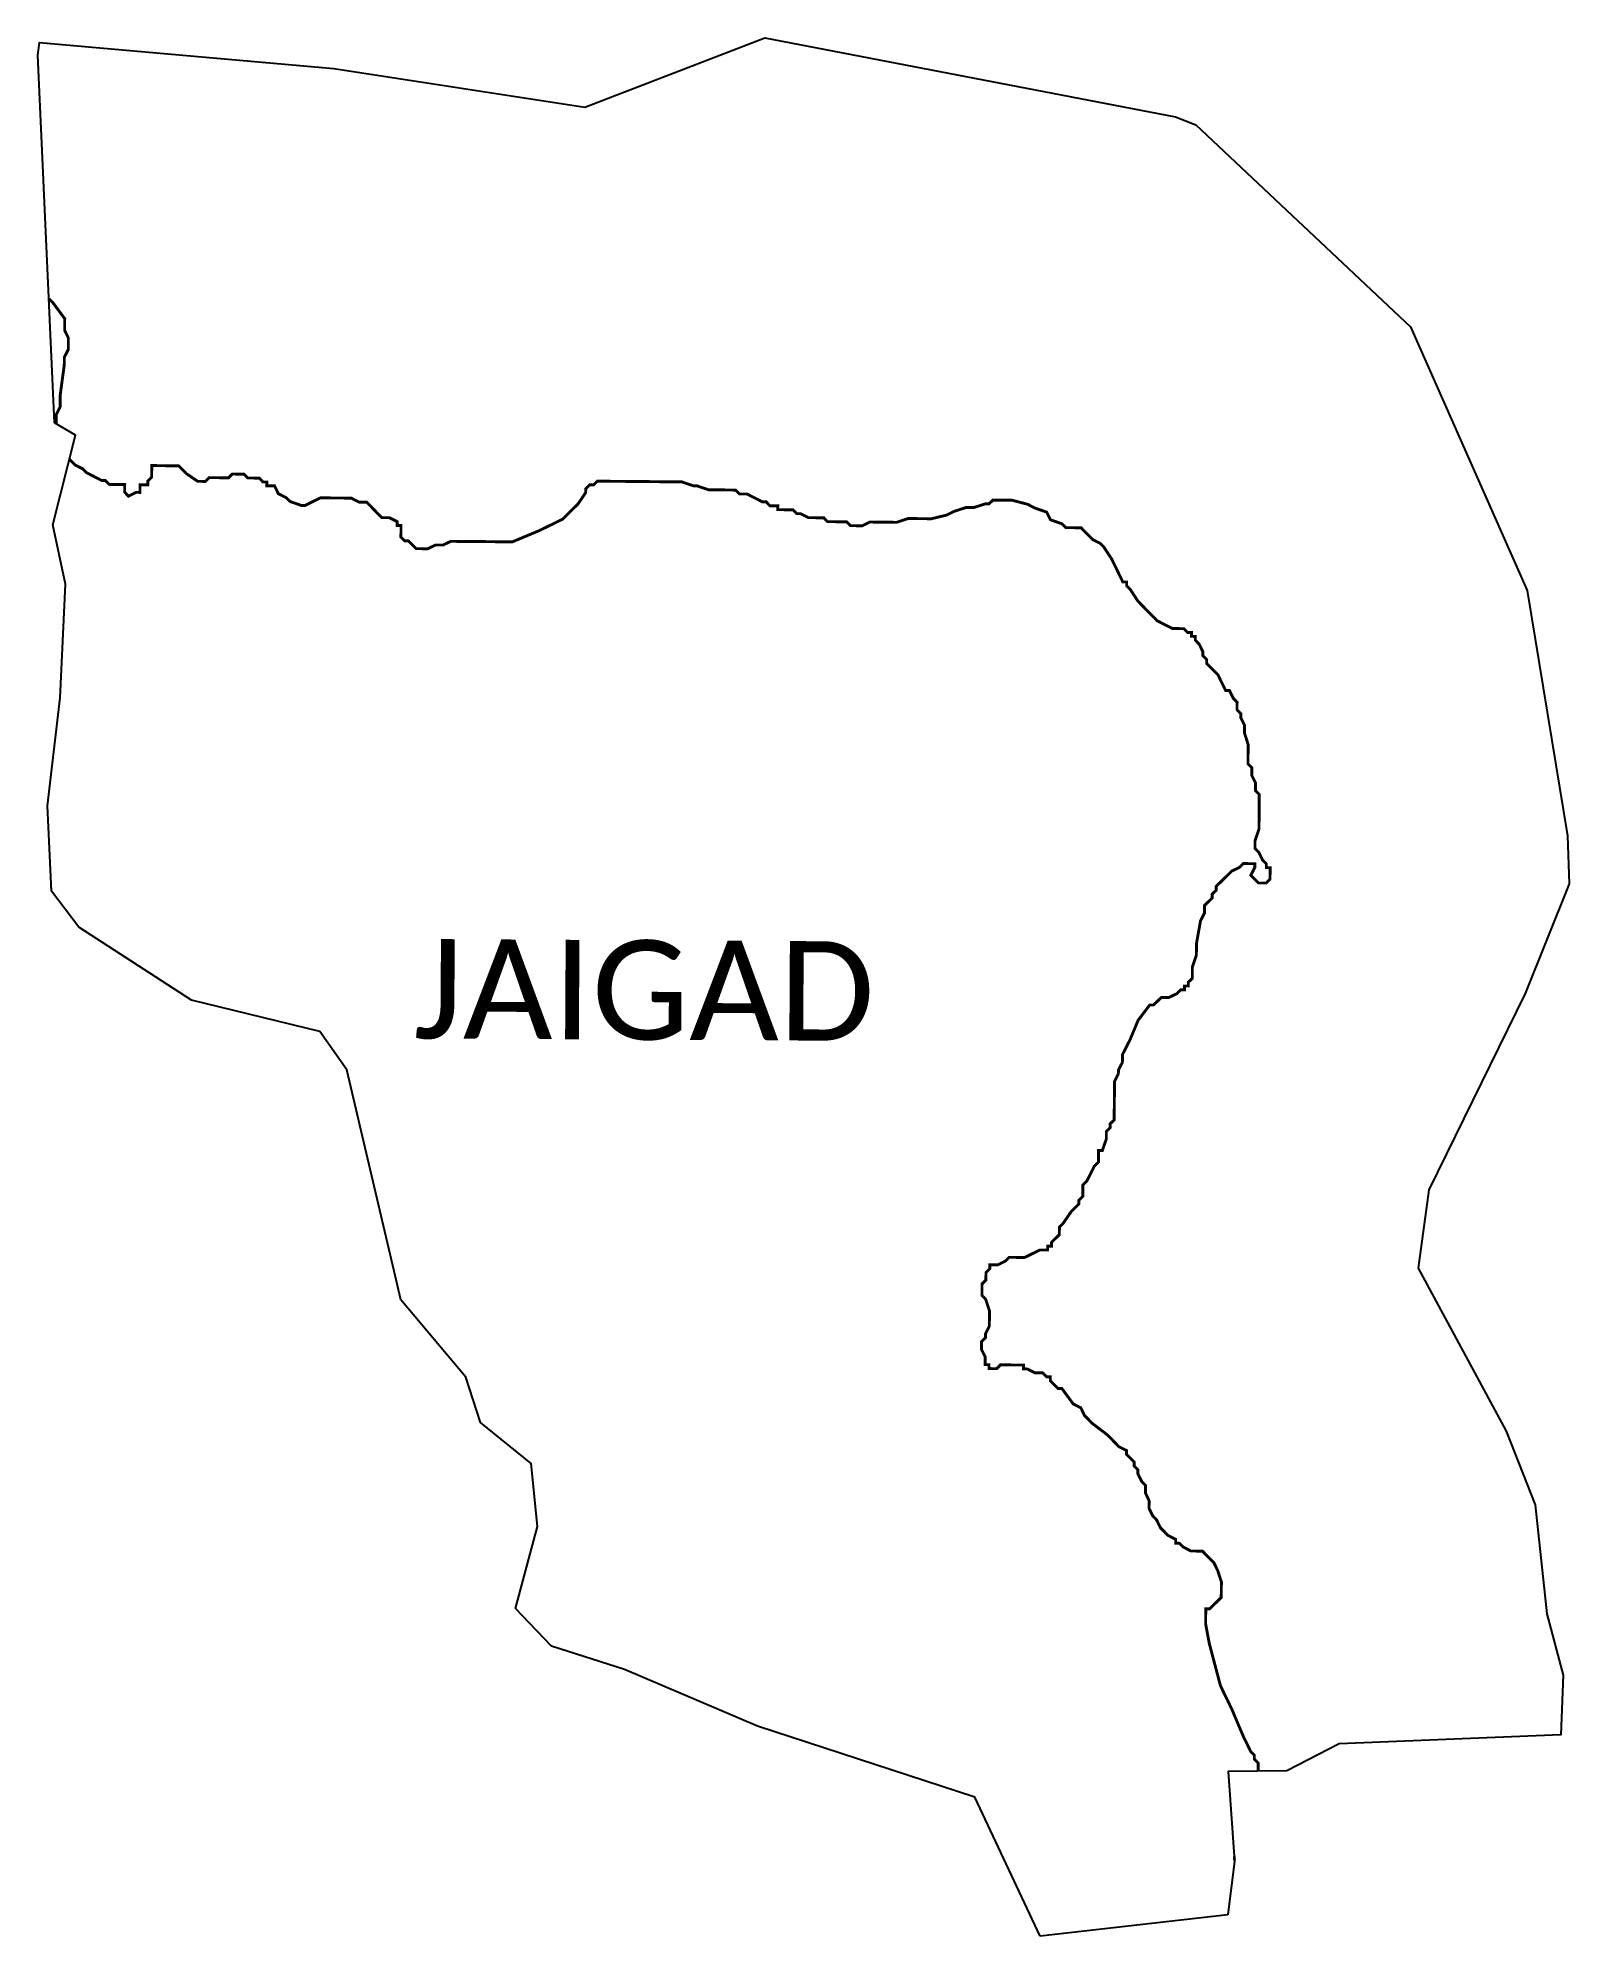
# Model space of a CAD drawing. Header units: metres. Extents: x 309933 to 311536, y 1912399 to 1914386.
import ezdxf

# ---------------------------------------------------------------- set-up
doc = ezdxf.new("R2010")
doc.units = ezdxf.units.M
for name, color, linetype in [('HAZARDS LINE', 1, 'Continuous'), ('village', 3, 'Continuous'), ('VILLAGE NAME', 250, 'Continuous')]:
    doc.layers.add(name, color=color, linetype=linetype)
doc.styles.get("Standard").update_dxf_attribs({"font": 'simplex.shx'})

msp = doc.modelspace()

# ---------------------------------------------------------------- linework, layer by layer
at = {"color": 3, "true_color": 0x00ff00, "flags": 128}
msp.add_lwpolyline([(311179, 1912420.9), (310982.4, 1912398.6)], dxfattribs=at)
at = {"layer": 'HAZARDS LINE', "lineweight": 18, "const_width": 3.02}
for points in [[(309944.8, 1914112.6), (309949.4, 1914108), (309961.3, 1914091.8), (309961.2, 1914087.8), (309961.2, 1914083.8), (309961.2, 1914079.7), (309965.1, 1914071.7), (309965, 1914059.6), (309960.9, 1914051.6), (309960.8, 1914043.5), (309956.5, 1914011.4), (309956.4, 1913999.3), (309952.3, 1913991.3), (309952.3, 1913987.3), (309952.3, 1913983.3), (309952.2, 1913981.8)], [(309966.2, 1913944.7), (309968, 1913942.9), (309972, 1913938.8), (309980, 1913934.7), (309984, 1913930.7), (309992, 1913926.6), (310000, 1913922.5), (310004, 1913922.4), (310008, 1913918.4), (310016, 1913918.3), (310020.1, 1913918.3), (310024.1, 1913918.2), (310024, 1913914.2), (310024, 1913910.2), (310028, 1913906.1), (310036.1, 1913910.1), (310040.1, 1913910), (310040.1, 1913914.1), (310040.2, 1913918.1), (310044.2, 1913918), (310048.2, 1913918), (310048.3, 1913922), (310052.3, 1913926), (310052.3, 1913930), (310052.4, 1913934.1), (310052.4, 1913938.1), (310056.4, 1913938.1), (310060.5, 1913938), (310064.5, 1913938), (310068.5, 1913937.9), (310072.5, 1913937.9), (310076.6, 1913937.9), (310080.6, 1913937.8), (310088.6, 1913929.7), (310100.5, 1913921.6), (310108.6, 1913921.5), (310112.7, 1913925.5), (310116.7, 1913925.4), (310120.7, 1913925.4), (310132.8, 1913925.3), (310136.8, 1913929.3), (310140.8, 1913929.2), (310144.9, 1913929.2), (310148.9, 1913929.2), (310152.9, 1913925.1), (310156.9, 1913925.1), (310160.9, 1913925), (310164.9, 1913925), (310168.9, 1913920.9), (310173, 1913920.9), (310172.9, 1913916.9), (310176.9, 1913916.8), (310181, 1913916.8), (310184.9, 1913908.7), (310192.9, 1913904.6), (310196.9, 1913900.6), (310208.9, 1913896.4), (310213, 1913896.4), (310221, 1913900.4), (310229.1, 1913904.3), (310241.2, 1913904.2), (310245.2, 1913904.2), (310261.3, 1913904), (310269.3, 1913899.9), (310277.4, 1913899.8), (310285.3, 1913891.7), (310293.3, 1913883.6), (310301.3, 1913883.5), (310309.4, 1913879.4), (310309.3, 1913875.4), (310313.3, 1913875.4), (310313.3, 1913871.4), (310313.3, 1913867.3), (310313.2, 1913863.3), (310317.2, 1913859.3), (310321.2, 1913859.2), (310325.2, 1913855.2), (310329.2, 1913851.1), (310333.2, 1913851.1), (310337.3, 1913851), (310341.3, 1913851), (310349.4, 1913854.9), (310357.4, 1913854.9), (310365.5, 1913858.8), (310373.5, 1913858.7), (310381.6, 1913858.7), (310393.6, 1913858.6), (310401.7, 1913858.5), (310417.8, 1913858.3), (310429.8, 1913858.2), (310458.1, 1913870), (310482.4, 1913881.9), (310498.6, 1913897.8), (310506.7, 1913909.8), (310506.8, 1913913.9), (310510.8, 1913917.9), (310514.9, 1913917.8), (310518.9, 1913921.8), (310539, 1913921.6), (310555.1, 1913921.5), (310575.2, 1913921.3), (310591.3, 1913921.1), (310607.4, 1913921), (310619.5, 1913916.9), (310623.5, 1913916.8), (310635.5, 1913912.7), (310647.6, 1913912.6), (310651.6, 1913912.6), (310659.6, 1913912.5), (310663.7, 1913912.4), (310667.6, 1913908.4), (310671.7, 1913908.4), (310675.7, 1913908.3), (310683.7, 1913904.2), (310691.7, 1913900.1), (310695.7, 1913900.1), (310699.7, 1913896), (310703.7, 1913896), (310707.8, 1913896), (310707.7, 1913891.9), (310711.8, 1913891.9), (310723.8, 1913891.8), (310727.8, 1913887.7), (310731.8, 1913887.7), (310739.8, 1913883.6), (310747.9, 1913883.5), (310755.9, 1913883.5), (310759.9, 1913879.4), (310780, 1913879.2), (310784, 1913875.2), (310792.1, 1913875.1), (310796.1, 1913875), (310804.2, 1913879), (310832.3, 1913878.7), (310844.4, 1913882.7), (310852.5, 1913882.6), (310860.5, 1913882.5), (310868.6, 1913882.4), (310884.7, 1913886.3), (310892.8, 1913890.3), (310904.9, 1913894.2), (310912.9, 1913894.1), (310925, 1913898), (310929, 1913898), (310933.1, 1913902), (310941.1, 1913901.9), (310953.2, 1913901.8), (310969.3, 1913897.6), (310977.3, 1913893.5), (310989.3, 1913889.4), (310993.3, 1913881.3), (311005.3, 1913877.2), (311009.3, 1913873.1), (311013.3, 1913873.1), (311021.3, 1913873), (311025.4, 1913873), (311029.3, 1913868.9), (311037.3, 1913860.8), (311045.3, 1913856.7), (311049.3, 1913852.6), (311057.3, 1913840.5), (311069.1, 1913816.2), (311073.1, 1913816.2), (311073.1, 1913812.2), (311077.1, 1913808.1), (311085, 1913796), (311097, 1913783.8), (311104.9, 1913775.7), (311121, 1913767.5), (311125, 1913767.5), (311129, 1913767.4), (311133, 1913767.4), (311137, 1913763.3), (311141, 1913763.3), (311141, 1913759.3), (311145, 1913759.2), (311145, 1913755.2), (311149, 1913751.1), (311152.9, 1913743.1), (311152.9, 1913739), (311156.9, 1913735), (311156.8, 1913731), (311160.8, 1913726.9), (311164.8, 1913722.8), (311168.8, 1913718.8), (311172.7, 1913710.7), (311176.7, 1913702.6), (311180.7, 1913702.6), (311184.7, 1913694.5), (311188.7, 1913690.4), (311188.6, 1913686.4), (311188.6, 1913682.4), (311192.6, 1913678.3), (311192.5, 1913674.3), (311196.5, 1913666.2), (311196.4, 1913658.2), (311200.3, 1913646.1), (311200.3, 1913642), (311200.2, 1913638), (311200.1, 1913626), (311204.1, 1913621.9), (311204.1, 1913617.9), (311204, 1913613.9), (311208, 1913605.8), (311207.9, 1913597.7), (311211.9, 1913593.7), (311211.8, 1913585.6), (311211.7, 1913573.5), (311211.7, 1913565.5), (311211.6, 1913561.5), (311211.6, 1913557.5), (311207.5, 1913545.4), (311207.4, 1913541.4), (311207.4, 1913537.4), (311211.4, 1913533.3), (311215.3, 1913525.2), (311219.3, 1913521.2), (311219.3, 1913517.2), (311223.3, 1913517.1), (311223.3, 1913513.1), (311223.2, 1913509.1), (311223.2, 1913505), (311219.1, 1913501.1), (311215.1, 1913501.1), (311211.1, 1913501.1), (311207.1, 1913505.2), (311203.1, 1913509.2), (311207.2, 1913517.3), (311207.2, 1913521.3), (311203.2, 1913521.3), (311199.2, 1913521.4), (311195.2, 1913521.4), (311191.1, 1913517.4), (311183, 1913513.5), (311166.8, 1913497.5), (311166.8, 1913493.5), (311162.7, 1913489.5), (311162.7, 1913485.5), (311154.5, 1913477.5), (311154.5, 1913469.5), (311150.4, 1913461.4), (311146.1, 1913437.3), (311146.1, 1913433.3), (311146.1, 1913429.3), (311146, 1913425.3), (311141.9, 1913413.2), (311141.8, 1913405.2), (311141.8, 1913401.2), (311137.7, 1913397.2), (311137.7, 1913393.2), (311133.7, 1913393.2), (311133.6, 1913389.2), (311129.6, 1913389.2), (311125.5, 1913385.2), (311117.5, 1913381.3), (311109.4, 1913381.3), (311105.4, 1913377.4), (311101.3, 1913373.4), (311097.3, 1913373.4), (311085.1, 1913357.4), (311076.8, 1913337.4), (311068.7, 1913321.4), (311068.6, 1913313.3), (311064.5, 1913305.3), (311064.4, 1913301.3), (311060.4, 1913293.3), (311060, 1913253), (311055.9, 1913249.1), (311055.9, 1913245), (311051.8, 1913241), (311051.8, 1913233), (311047.6, 1913221), (311043.6, 1913221), (311043.5, 1913208.9), (311039.4, 1913204.9), (311031.3, 1913188.9), (311027.2, 1913184.9), (311027.1, 1913172.9), (311023, 1913168.9), (311023, 1913164.9), (311014.9, 1913156.9), (311006.7, 1913144.9), (311002.7, 1913140.9), (311002.6, 1913132.9), (310994.5, 1913124.9), (310994.4, 1913120.9), (310990.4, 1913120.9), (310990.4, 1913116.9), (310982.3, 1913116.9), (310966.2, 1913109), (310950.1, 1913109.2), (310946, 1913105.2), (310937.9, 1913101.2), (310929.9, 1913101.3), (310929.9, 1913097.3), (310925.8, 1913093.3), (310925.7, 1913085.3), (310921.7, 1913081.3), (310921.6, 1913069.2), (310925.5, 1913065.2), (310929.5, 1913053), (310929.3, 1913037), (310925.2, 1913028.9), (310925.2, 1913024.9), (310921.1, 1913020.9), (310921, 1913012.9), (310925, 1913004.8), (310924.9, 1912996.8), (310928.9, 1912996.7), (310928.9, 1912992.7), (310937, 1912992.6), (310941, 1912996.6), (310965.1, 1912996.4), (310965.1, 1912992.4), (310969.1, 1912992.3), (310977.1, 1912988.2), (310985.2, 1912988.2), (310989.2, 1912984.1), (310993.2, 1912984.1), (310993.2, 1912980), (310997.1, 1912976), (311001.1, 1912971.9), (311005.2, 1912971.9), (311017.1, 1912955.7), (311025.1, 1912951.6), (311029, 1912943.5), (311033, 1912939.5), (311037, 1912935.4), (311053, 1912923.2), (311064.9, 1912911), (311073, 1912906.9), (311072.9, 1912902.9), (311080.9, 1912894.8), (311080.9, 1912890.7), (311084.8, 1912886.7), (311084.8, 1912882.7), (311088.8, 1912874.6), (311092.7, 1912870.5), (311092.7, 1912862.5), (311096.6, 1912854.4), (311096.5, 1912846.3), (311100.5, 1912838.3), (311104.5, 1912834.2), (311108.4, 1912826.1), (311116.4, 1912818), (311124.4, 1912813.9), (311124.4, 1912809.9), (311128.4, 1912809.8), (311132.4, 1912805.8), (311140.4, 1912801.7), (311152.5, 1912801.6), (311156.4, 1912797.5), (311164.4, 1912789.4), (311168.4, 1912781.3), (311172.3, 1912769.2), (311172.1, 1912753.1), (311168.1, 1912749.1), (311164, 1912745.1), (311160, 1912741.2), (311155.9, 1912741.2), (311155.8, 1912725.1), (311159.6, 1912704.9), (311171.3, 1912660.6), (311183.1, 1912636.3), (311195, 1912608.1), (311202.9, 1912591.9), (311206.8, 1912587.8), (311206.8, 1912583.8), (311210.8, 1912579.8), (311210.7, 1912571.2)], [(311185.8, 1912481.9), (311185.8, 1912479.4), (311186, 1912478.2)]]:
    msp.add_lwpolyline(points, dxfattribs=at)
at = {"layer": 'village', "color": 3, "true_color": 0x00ff00}
for points in [[(309950.7, 1913982.7, 0), (309933.3, 1914367.7, 0), (309934.8, 1914381.2, 0), (310242.9, 1914353.7, 0), (310505.7, 1914313.5, 0), (310694.3, 1914385.8, 0), (311124.1, 1914303.2, 0), (311145.4, 1914294.8, 0), (311370.4, 1914083.3, 0), (311492.3, 1913807.3, 0), (311534.7, 1913550.5, 0), (311536.2, 1913500.1, 0), (311490.3, 1913385.4, 0), (311389.5, 1913179.7, 0), (311378.3, 1913097.8, 0), (311470.3, 1912927.1, 0), (311500.6, 1912849.9, 0), (311513, 1912735.9, 0), (311530.1, 1912671.7, 0), (311527.6, 1912609.2, 0), (311295.6, 1912599.8, 0), (311240.9, 1912571.6, 0), (311179.3, 1912570.7, 0), (311186.1, 1912476.9, 0), (311179, 1912420.8, 0)], [(310982.4, 1912398.6, 0), (310914, 1912543.9, 0), (310686.7, 1912618.4, 0), (310547.3, 1912677.7, 0), (310470.9, 1912702.2, 0), (310433.1, 1912741.5, 0), (310456.4, 1912827.2, 0), (310449.6, 1912893.4, 0), (310396.5, 1912936.1, 0), (310381.4, 1912983.7, 0), (310313.3, 1913064.6, 0), (310306.1, 1913094.8, 0), (310256.6, 1913305.5, 0), (310228.5, 1913345.5, 0), (310093.9, 1913378.4, 0), (309976, 1913454.7, 0), (309947.3, 1913492.6, 0), (309943.2, 1913581.8, 0), (309956.6, 1913694.8, 0), (309962.1, 1913813.8, 0), (309948.7, 1913875.9, 0), (309972.6, 1913969.9, 0), (309950.7, 1913982.7, 0), (309950.7, 1913982.7, 0)]]:
    msp.add_polyline3d(points, dxfattribs=at)

# ---------------------------------------------------------------- texts
at = {"layer": 'VILLAGE NAME', "insert": (310327, 1913442.5), "char_height": 104.042, "attachment_point": 1, "rotation": 359.6762}
msp.add_mtext_dynamic_manual_height_columns('{\\fCalibri|b0|i0|c0|p34;JAIGAD}', width=683.842, gutter_width=520.2, heights=[0], dxfattribs=at)

doc.saveas('drawing.dxf')
